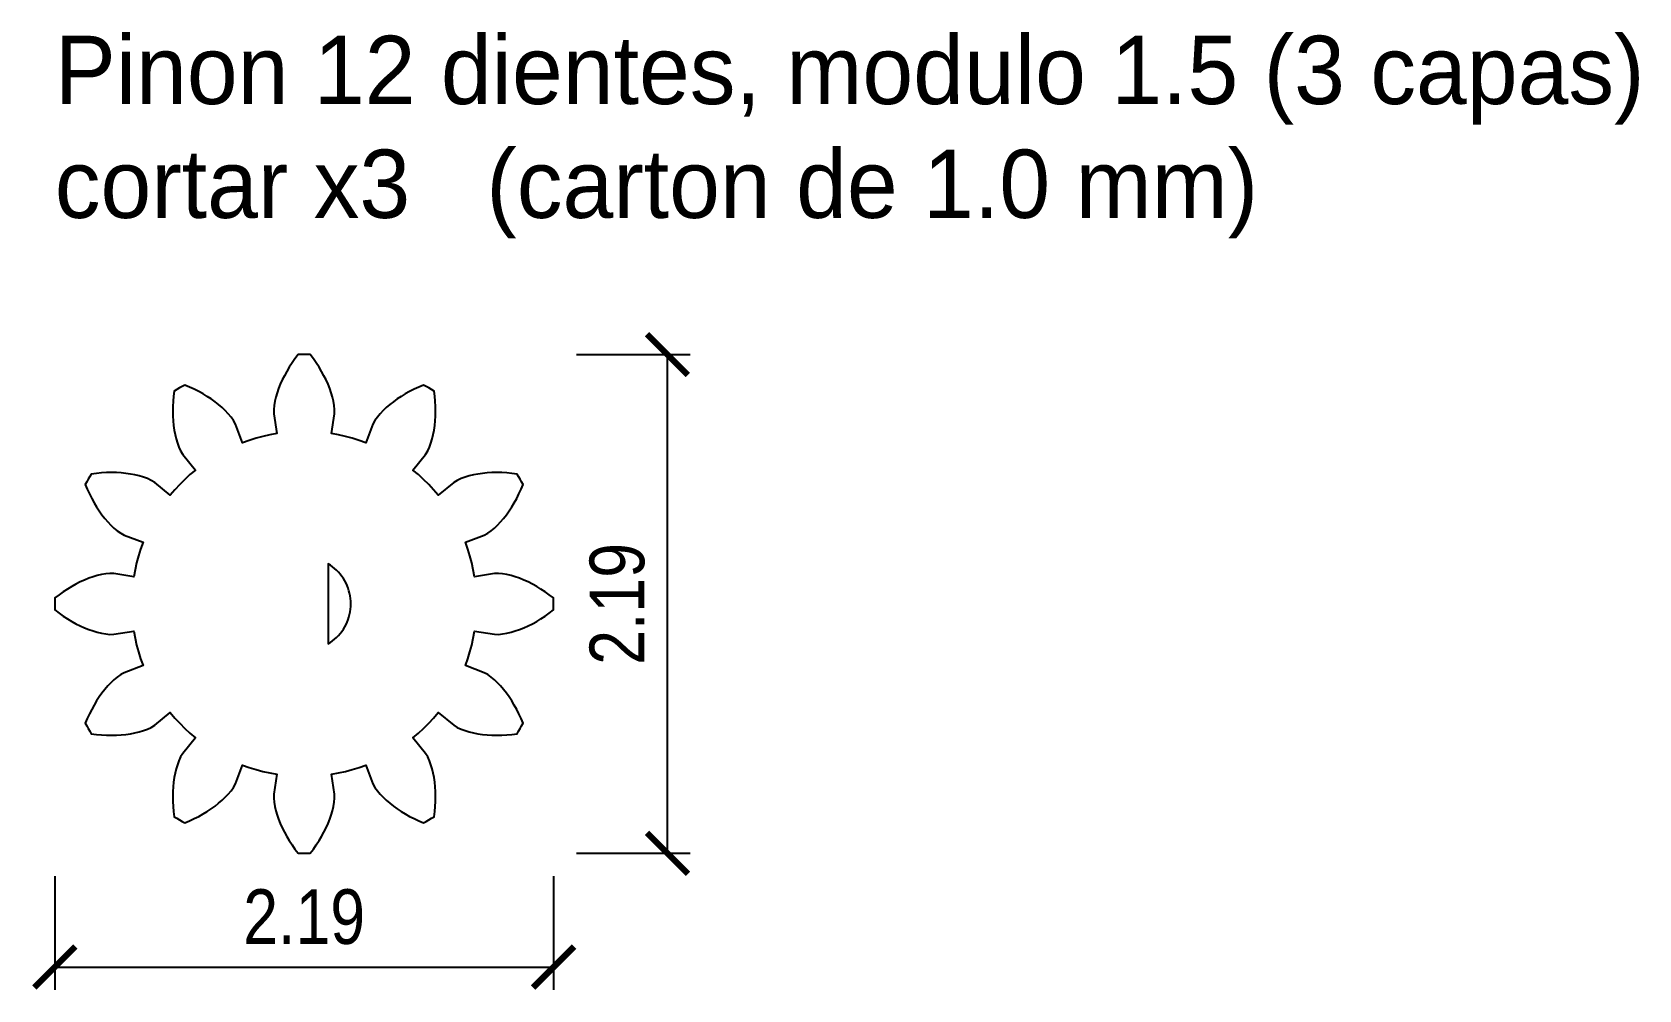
# Model space of a CAD drawing. Header units: centimetres. Extents: x 1.1 to 8.16, y 0.6 to 4.81.
import ezdxf

# ---------------------------------------------------------------- set-up
doc = ezdxf.new("R2010")
doc.units = ezdxf.units.CM
doc.layers.add('CORTE', color=1, linetype='Continuous')
doc.layers.add('ETIQUETA', color=5, linetype='Continuous')
doc.styles.add('OpenSansCondensed-Light', font='OpenSansCondensed-Light.ttf')
doc.dimstyles.new('EZDXF', dxfattribs={"dimtxt": 0.25, "dimasz": 0.175, "dimexe": 0.375, "dimexo": 0.125, "dimgap": 0.1, "dimtad": 1, "dimlfac": 100, "dimzin": 12, "dimdsep": 46, "dimtxsty": 'OpenSansCondensed-Light', "dimblk": 'ARCHTICK', "dimcen": 2.5, "dimazin": 3, "dimtfac": 0.5, "dimtmove": 2, "dimatfit": 3, "dimarcsym": 0})

# ---------------------------------------------------------------- blocks, each defined once
blk = doc.blocks.new('_ARCHTICK')
at = {"color": 0, "linetype": 'ByBlock', "const_width": 0.15}
blk.add_lwpolyline([(-0.5, -0.5), (0.5, 0.5)], dxfattribs=at)

msp = doc.modelspace()

# ---------------------------------------------------------------- linework, layer by layer
at = {"layer": 'CORTE'}
for points in [[(3.1301, 2.1616), (3.1481, 2.1612), (3.1664, 2.1629), (3.1848, 2.1661), (3.2034, 2.1705), (3.2221, 2.176), (3.2409, 2.1825), (3.2597, 2.1901), (3.2785, 2.1986), (3.2972, 2.208), (3.3159, 2.2184), (3.3345, 2.2296), (3.353, 2.2417), (3.3714, 2.2546), (3.3897, 2.2684), (3.3899, 2.2817), (3.39, 2.295), (3.3899, 2.3083), (3.3897, 2.3216), (3.3714, 2.3354), (3.353, 2.3483), (3.3345, 2.3604), (3.3159, 2.3716), (3.2972, 2.382), (3.2785, 2.3914), (3.2597, 2.3999), (3.2409, 2.4075), (3.2221, 2.414), (3.2034, 2.4195), (3.1848, 2.4239), (3.1664, 2.4271), (3.1481, 2.4288), (3.1301, 2.4284), (3.043, 2.4145), (3.0374, 2.4453), (3.0306, 2.4759), (3.0225, 2.5061), (3.0131, 2.536), (3.0026, 2.5655), (3.085, 2.597), (3.1007, 2.6057), (3.1157, 2.6163), (3.1301, 2.6283), (3.144, 2.6414), (3.1574, 2.6555), (3.1704, 2.6706), (3.1829, 2.6865), (3.1949, 2.7032), (3.2064, 2.7208), (3.2174, 2.7391), (3.228, 2.7581), (3.238, 2.7778), (3.2474, 2.7982), (3.2563, 2.8193), (3.2499, 2.8309), (3.2433, 2.8425), (3.2366, 2.854), (3.2297, 2.8654), (3.207, 2.8682), (3.1846, 2.8702), (3.1625, 2.8714), (3.1408, 2.8718), (3.1195, 2.8714), (3.0985, 2.8702), (3.078, 2.8682), (3.0579, 2.8653), (3.0384, 2.8616), (3.0195, 2.8571), (3.0012, 2.8516), (2.9836, 2.8451), (2.9669, 2.8374), (2.9515, 2.8281), (2.883, 2.7725), (2.8628, 2.7964), (2.8416, 2.8194), (2.8194, 2.8416), (2.7964, 2.8628), (2.7725, 2.883), (2.8281, 2.9515), (2.8374, 2.9669), (2.8451, 2.9836), (2.8516, 3.0012), (2.8571, 3.0195), (2.8616, 3.0384), (2.8653, 3.0579), (2.8682, 3.078), (2.8702, 3.0985), (2.8714, 3.1195), (2.8718, 3.1408), (2.8714, 3.1625), (2.8702, 3.1846), (2.8682, 3.207), (2.8654, 3.2297), (2.854, 3.2366), (2.8425, 3.2433), (2.8309, 3.2499), (2.8193, 3.2563), (2.7982, 3.2474), (2.7778, 3.238), (2.7581, 3.228), (2.7391, 3.2174), (2.7208, 3.2064), (2.7032, 3.1949), (2.6865, 3.1829), (2.6706, 3.1704), (2.6555, 3.1574), (2.6414, 3.144), (2.6283, 3.1301), (2.6163, 3.1157), (2.6057, 3.1007), (2.597, 3.085), (2.5655, 3.0026), (2.536, 3.0131), (2.5061, 3.0225), (2.4759, 3.0306), (2.4453, 3.0374), (2.4145, 3.043), (2.4284, 3.1301), (2.4288, 3.1481), (2.4271, 3.1664), (2.4239, 3.1848), (2.4195, 3.2034), (2.414, 3.2221), (2.4075, 3.2409), (2.3999, 3.2597), (2.3914, 3.2785), (2.382, 3.2972), (2.3716, 3.3159), (2.3604, 3.3345), (2.3483, 3.353), (2.3354, 3.3714), (2.3216, 3.3897), (2.3083, 3.3899), (2.295, 3.39), (2.2817, 3.3899), (2.2684, 3.3897), (2.2546, 3.3714), (2.2417, 3.353), (2.2296, 3.3345), (2.2184, 3.3159), (2.208, 3.2972), (2.1986, 3.2785), (2.1901, 3.2597), (2.1825, 3.2409), (2.176, 3.2221), (2.1705, 3.2034), (2.1661, 3.1848), (2.1629, 3.1664), (2.1612, 3.1481), (2.1616, 3.1301), (2.1755, 3.043), (2.1447, 3.0374), (2.1141, 3.0306), (2.0839, 3.0225), (2.054, 3.0131), (2.0245, 3.0026), (1.993, 3.085), (1.9843, 3.1007), (1.9737, 3.1157), (1.9617, 3.1301), (1.9486, 3.144), (1.9345, 3.1574), (1.9194, 3.1704), (1.9035, 3.1829), (1.8868, 3.1949), (1.8692, 3.2064), (1.8509, 3.2174), (1.8319, 3.228), (1.8122, 3.238), (1.7918, 3.2474), (1.7707, 3.2563), (1.7591, 3.2499), (1.7475, 3.2433), (1.736, 3.2366), (1.7246, 3.2297), (1.7218, 3.207), (1.7198, 3.1846), (1.7186, 3.1625), (1.7182, 3.1408), (1.7186, 3.1195), (1.7198, 3.0985), (1.7218, 3.078), (1.7247, 3.0579), (1.7284, 3.0384), (1.7329, 3.0195), (1.7384, 3.0012), (1.7449, 2.9836), (1.7526, 2.9669), (1.7619, 2.9515), (1.8175, 2.883), (1.7936, 2.8628), (1.7706, 2.8416), (1.7484, 2.8194), (1.7272, 2.7964), (1.707, 2.7725), (1.6385, 2.8281), (1.6231, 2.8374), (1.6064, 2.8451), (1.5888, 2.8516), (1.5705, 2.8571), (1.5516, 2.8616), (1.5321, 2.8653), (1.512, 2.8682), (1.4915, 2.8702), (1.4705, 2.8714), (1.4492, 2.8718), (1.4275, 2.8714), (1.4054, 2.8702), (1.383, 2.8682), (1.3603, 2.8654), (1.3534, 2.854), (1.3467, 2.8425), (1.3401, 2.8309), (1.3337, 2.8193), (1.3426, 2.7982), (1.352, 2.7778), (1.362, 2.7581), (1.3726, 2.7391), (1.3836, 2.7208), (1.3951, 2.7032), (1.4071, 2.6865), (1.4196, 2.6706), (1.4326, 2.6555), (1.446, 2.6414), (1.4599, 2.6283), (1.4743, 2.6163), (1.4893, 2.6057), (1.505, 2.597), (1.5874, 2.5655), (1.5769, 2.536), (1.5675, 2.5061), (1.5594, 2.4759), (1.5526, 2.4453), (1.547, 2.4145), (1.4599, 2.4284), (1.4419, 2.4288), (1.4236, 2.4271), (1.4052, 2.4239), (1.3866, 2.4195), (1.3679, 2.414), (1.3491, 2.4075), (1.3303, 2.3999), (1.3115, 2.3914), (1.2928, 2.382), (1.2741, 2.3716), (1.2555, 2.3604), (1.237, 2.3483), (1.2186, 2.3354), (1.2003, 2.3216), (1.2001, 2.3083), (1.2, 2.295), (1.2001, 2.2817), (1.2003, 2.2684), (1.2186, 2.2546), (1.237, 2.2417), (1.2555, 2.2296), (1.2741, 2.2184), (1.2928, 2.208), (1.3115, 2.1986), (1.3303, 2.1901), (1.3491, 2.1825), (1.3679, 2.176), (1.3866, 2.1705), (1.4052, 2.1661), (1.4236, 2.1629), (1.4419, 2.1612), (1.4599, 2.1616), (1.547, 2.1755), (1.5526, 2.1447), (1.5594, 2.1141), (1.5675, 2.0839), (1.5769, 2.054), (1.5874, 2.0245), (1.505, 1.993), (1.4893, 1.9843), (1.4743, 1.9737), (1.4599, 1.9617), (1.446, 1.9486), (1.4326, 1.9345), (1.4196, 1.9194), (1.4071, 1.9035), (1.3951, 1.8868), (1.3836, 1.8692), (1.3726, 1.8509), (1.362, 1.8319), (1.352, 1.8122), (1.3426, 1.7918), (1.3337, 1.7707), (1.3401, 1.7591), (1.3467, 1.7475), (1.3534, 1.736), (1.3603, 1.7246), (1.383, 1.7218), (1.4054, 1.7198), (1.4275, 1.7186), (1.4492, 1.7182), (1.4705, 1.7186), (1.4915, 1.7198), (1.512, 1.7218), (1.5321, 1.7247), (1.5516, 1.7284), (1.5705, 1.7329), (1.5888, 1.7384), (1.6064, 1.7449), (1.6231, 1.7526), (1.6385, 1.7619), (1.707, 1.8175), (1.7272, 1.7936), (1.7484, 1.7706), (1.7706, 1.7484), (1.7936, 1.7272), (1.8175, 1.707), (1.7619, 1.6385), (1.7526, 1.6231), (1.7449, 1.6064), (1.7384, 1.5888), (1.7329, 1.5705), (1.7284, 1.5516), (1.7247, 1.5321), (1.7218, 1.512), (1.7198, 1.4915), (1.7186, 1.4705), (1.7182, 1.4492), (1.7186, 1.4275), (1.7198, 1.4054), (1.7218, 1.383), (1.7246, 1.3603), (1.736, 1.3534), (1.7475, 1.3467), (1.7591, 1.3401), (1.7707, 1.3337), (1.7918, 1.3426), (1.8122, 1.352), (1.8319, 1.362), (1.8509, 1.3726), (1.8692, 1.3836), (1.8868, 1.3951), (1.9035, 1.4071), (1.9194, 1.4196), (1.9345, 1.4326), (1.9486, 1.446), (1.9617, 1.4599), (1.9737, 1.4743), (1.9843, 1.4893), (1.993, 1.505), (2.0245, 1.5874), (2.054, 1.5769), (2.0839, 1.5675), (2.1141, 1.5594), (2.1447, 1.5526), (2.1755, 1.547), (2.1616, 1.4599), (2.1612, 1.4419), (2.1629, 1.4236), (2.1661, 1.4052), (2.1705, 1.3866), (2.176, 1.3679), (2.1825, 1.3491), (2.1901, 1.3303), (2.1986, 1.3115), (2.208, 1.2928), (2.2184, 1.2741), (2.2296, 1.2555), (2.2417, 1.237), (2.2546, 1.2186), (2.2684, 1.2003), (2.2817, 1.2001), (2.295, 1.2), (2.3083, 1.2001), (2.3216, 1.2003), (2.3354, 1.2186), (2.3483, 1.237), (2.3604, 1.2555), (2.3716, 1.2741), (2.382, 1.2928), (2.3914, 1.3115), (2.3999, 1.3303), (2.4075, 1.3491), (2.414, 1.3679), (2.4195, 1.3866), (2.4239, 1.4052), (2.4271, 1.4236), (2.4288, 1.4419), (2.4284, 1.4599), (2.4145, 1.547), (2.4453, 1.5526), (2.4759, 1.5594), (2.5061, 1.5675), (2.536, 1.5769), (2.5655, 1.5874), (2.597, 1.505), (2.6057, 1.4893), (2.6163, 1.4743), (2.6283, 1.4599), (2.6414, 1.446), (2.6555, 1.4326), (2.6706, 1.4196), (2.6865, 1.4071), (2.7032, 1.3951), (2.7208, 1.3836), (2.7391, 1.3726), (2.7581, 1.362), (2.7778, 1.352), (2.7982, 1.3426), (2.8193, 1.3337), (2.8309, 1.3401), (2.8425, 1.3467), (2.854, 1.3534), (2.8654, 1.3603), (2.8682, 1.383), (2.8702, 1.4054), (2.8714, 1.4275), (2.8718, 1.4492), (2.8714, 1.4705), (2.8702, 1.4915), (2.8682, 1.512), (2.8653, 1.5321), (2.8616, 1.5516), (2.8571, 1.5705), (2.8516, 1.5888), (2.8451, 1.6064), (2.8374, 1.6231), (2.8281, 1.6385), (2.7725, 1.707), (2.7964, 1.7272), (2.8194, 1.7484), (2.8416, 1.7706), (2.8628, 1.7936), (2.883, 1.8175), (2.9515, 1.7619), (2.9669, 1.7526), (2.9836, 1.7449), (3.0012, 1.7384), (3.0195, 1.7329), (3.0384, 1.7284), (3.0579, 1.7247), (3.078, 1.7218), (3.0985, 1.7198), (3.1195, 1.7186), (3.1408, 1.7182), (3.1625, 1.7186), (3.1846, 1.7198), (3.207, 1.7218), (3.2297, 1.7246), (3.2366, 1.736), (3.2433, 1.7475), (3.2499, 1.7591), (3.2563, 1.7707), (3.2474, 1.7918), (3.238, 1.8122), (3.228, 1.8319), (3.2174, 1.8509), (3.2064, 1.8692), (3.1949, 1.8868), (3.1829, 1.9035), (3.1704, 1.9194), (3.1574, 1.9345), (3.144, 1.9486), (3.1301, 1.9617), (3.1157, 1.9737), (3.1007, 1.9843), (3.085, 1.993), (3.0026, 2.0245), (3.0131, 2.054), (3.0225, 2.0839), (3.0306, 2.1141), (3.0374, 2.1447), (3.043, 2.1755)], [(2.4, 2.1189), (2.4099, 2.1252), (2.4195, 2.1321), (2.4286, 2.1395), (2.4373, 2.1474), (2.4455, 2.1559), (2.4533, 2.1647), (2.4605, 2.174), (2.4672, 2.1837), (2.4733, 2.1938), (2.4788, 2.2041), (2.4837, 2.2148), (2.488, 2.2258), (2.4916, 2.237), (2.4946, 2.2484), (2.497, 2.2599), (2.4987, 2.2715), (2.4997, 2.2832), (2.5, 2.295), (2.4997, 2.3068), (2.4987, 2.3185), (2.497, 2.3301), (2.4946, 2.3416), (2.4916, 2.353), (2.488, 2.3642), (2.4837, 2.3752), (2.4788, 2.3859), (2.4733, 2.3962), (2.4672, 2.4063), (2.4605, 2.416), (2.4533, 2.4253), (2.4455, 2.4341), (2.4373, 2.4426), (2.4286, 2.4505), (2.4195, 2.4579), (2.4099, 2.4648), (2.4, 2.4711)]]:
    msp.add_lwpolyline(points, close=True, dxfattribs=at)

# ---------------------------------------------------------------- texts
at = {"layer": 'ETIQUETA'}
for s, p in [('Pinon 12 dientes, modulo 1.5 (3 capas)', (1.2, 4.49)), ('cortar x3   (carton de 1.0 mm)', (1.2, 3.99))]:
    msp.add_text(s, height=0.3, dxfattribs=at).set_placement(p)

# ---------------------------------------------------------------- dimensions: what is measured, and where the dimension line sits
msp.add_linear_dim(base=(3.89, 1.2), p1=(3.39, 1.2), p2=(3.39, 3.39), angle=90, dimstyle='EZDXF', override={"dimtxt": 0.24, "dimasz": 0.18, "dimexe": 0.1, "dimexo": 0.1, "dimdec": 2, "dimlfac": 1, "dimzin": 8}, dxfattribs=at).render()
msp.add_linear_dim(base=(1.2, 0.7), p1=(1.2, 1.2), p2=(3.39, 1.2), dimstyle='EZDXF', override={"dimtxt": 0.24, "dimasz": 0.18, "dimexe": 0.1, "dimexo": 0.1, "dimdec": 2, "dimlfac": 1, "dimzin": 8}, dxfattribs=at).render()

doc.saveas('drawing.dxf')
